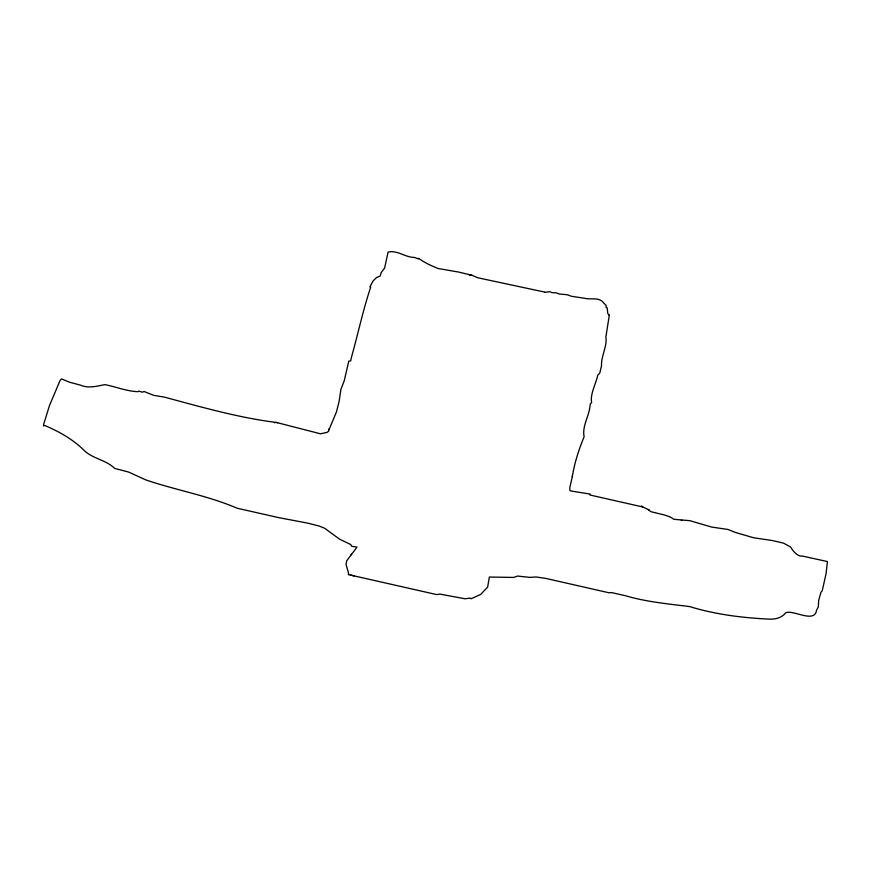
<?xml version="1.0" encoding="UTF-8"?>
<svg xmlns="http://www.w3.org/2000/svg" width="871" height="871" viewBox="0 0 871 871"><rect width="100%" height="100%" fill="white"/><g stroke="black" fill="none" stroke-linecap="round" stroke-linejoin="round"><path stroke-width="1.31" d="M354.018 575.873L348.302 574.62L348.629 573.347L346.059 564.495L346.723 560.782L357.012 547.108L351.666 546.28L350.697 544.517L339.548 539.171L324.774 528.327L319.319 526.084L307.289 523.036L279.014 517.701L237.108 508.218C207.614 495.49 175.681 490.177 145.413 479.758L128.756 472.104L114.667 468.413C106.088 459.681 91.716 458.788 82.941 449.273C72.01 438.788 58.705 431.417 44.846 425.516L43.55 425.93L43.648 424.297L49.582 405.276L60.077 380.496L61.503 378.907L69.517 382.217L80.687 385.2C88.319 388.673 97.846 385.984 104.825 384.634C115.974 386.702 126.611 391.308 137.977 391.667L138.674 391.101L142.18 392.146L144.194 391.536L153.786 395.369L164.477 397.143C201.31 407.051 239.253 417.884 276.412 422.457L320.452 433.791L327.028 432.397L328.607 431.199L329.162 428.597M649.102 509.894L642.744 506.966L590.005 495.011L590.233 494.086L570.516 490.928L569.819 490.253L569.819 487.542L572.334 476.611C574.468 462.947 578.856 449.534 584.103 436.774C582.1 426.648 588.328 417.394 589.798 407.78L590.277 404.046L591.638 402.413C589.907 394.182 595.938 383.937 597.746 375.216L599.749 373.104L601.513 365.885C600.979 356.283 607.457 345.961 605.868 337.012L609.384 314.801L608.818 315.052L607.762 313.342L607.207 307.942L606.183 307.659L606.107 305.405L603.777 303.054C599.215 296.575 590.865 300.027 584.757 298.296L571.409 296.282L567.337 294.746L559.193 294.017L556.493 292.841L551.942 292.667L549.939 291.698L544.843 292.297M329.053 429.653L336.533 411.711L339.189 401.052L340.909 389.381L344.252 380.747L348.792 361.106L350.632 360.975L351.688 356.413C358.133 333.462 363.011 310.022 370.687 287.201L369.892 286.864L373.082 280.952L376.403 277.653L380.148 276.031L381.291 272.427L384.634 268.061L388.085 252.089C397.296 249.89 405.363 257.468 414.367 257.446L418.439 258.894L418.646 258.306C424.7 262.835 431.646 265.873 438.189 268.54L458.592 272.046L471.962 275.28L477.95 277.805L544.593 292.068M351.046 554.74L351.394 554.185M572.421 475.882L572.334 476.611M350.392 575.045L436.687 594.588L439.877 594.098L465.005 598.769L470.362 598.094L471.037 598.802L480.65 594.436L487.64 587.108L489.36 577.038L513.65 577.429L517.592 576.058L529.971 577.386L535.981 576.983L545.377 578.311L608.992 592.781L611.464 592.574L625.367 595.699C646.424 601.937 667.981 603.853 689.636 606.575C715.396 614.501 742.484 617.844 769.376 619.129C775.146 619.444 781.995 617.833 785.544 612.89C792.686 609.09 814.777 624.061 816.584 610.081L818.272 607.054L818.696 600.348L820.972 592.236L822.246 590.701L826.035 573.858L827.45 561.566L802.267 556.046C797.433 556.787 792.871 550.788 790.53 546.977L783.497 543.112L771.619 540.39L753.796 537.81L735.396 532.453L727.96 529.459L711.803 527.097L689.886 520.684L673.969 519.312L670.202 516.96L664.911 515.109L650.92 511.68L648.285 509.72M274.463 422.751L275.28 422.511M276.412 422.457L277.718 422.642M681.285 520.335L681.873 520.455M469.523 275.29L471.962 275.28M641.546 505.899L642.744 506.966"/></g></svg>
